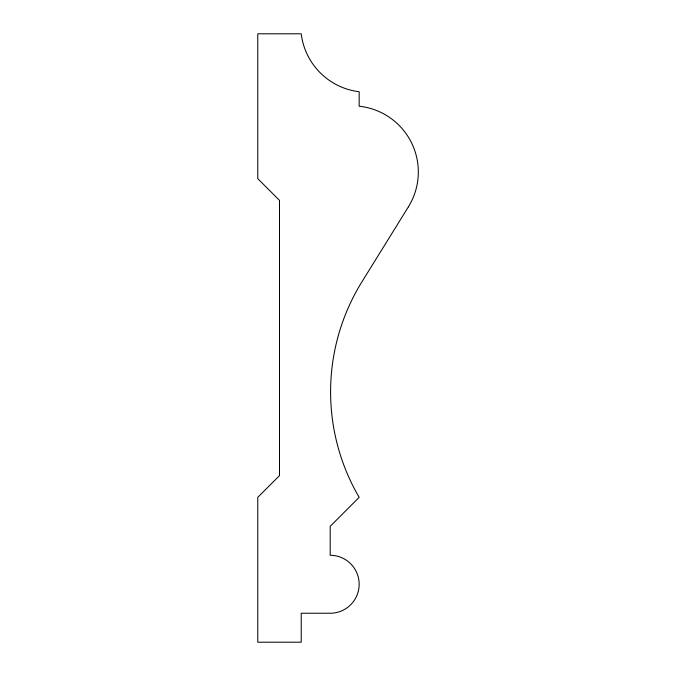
<?xml version="1.0" encoding="UTF-8"?>
<svg xmlns="http://www.w3.org/2000/svg" width="676" height="676" viewBox="0 0 676 676"><rect width="100%" height="100%" fill="white"/><g stroke="black" fill="none" stroke-linecap="round" stroke-linejoin="round"><path stroke-width="1.01" d="M408.397 206.848L361.93 281.833A208.935 208.935 0 0 0 359.167 497.342L330.201 526.317L330.201 555.283A28.983 28.983 0 0 1 359.159 584.867A28.983 28.983 0 0 1 329.001 613.225L301.226 613.225L301.226 642.2L257.767 642.2L257.767 497.342L279.501 475.617L279.501 200.383L257.767 178.658L257.767 33.8L301.226 33.8A66.425 66.425 0 0 0 359.167 91.742L359.167 106.225A66.147 66.147 0 0 1 408.397 206.848"/></g></svg>
